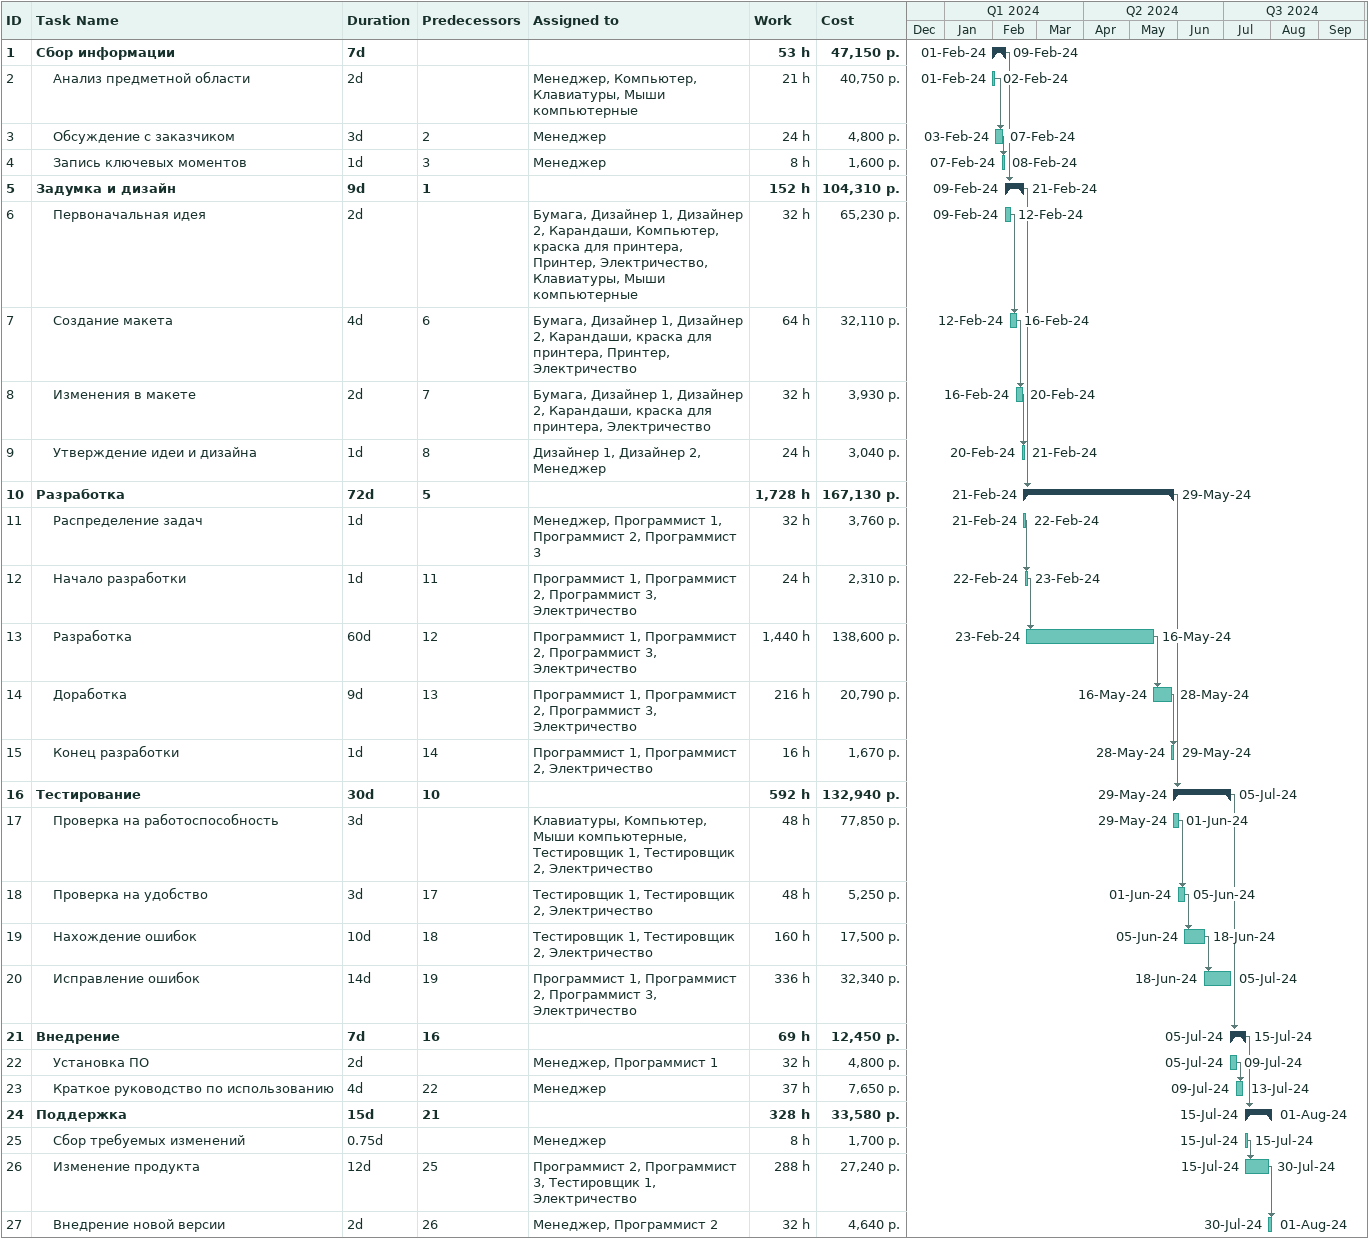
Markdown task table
| ID | Level | Task | Duration | Start | Finish | Predecessors | Resources | Work (h) | Cost (р.) |
|---|---|---|---|---|---|---|---|---|---|
| 1 | 1 | **Сбор информации** | 7d | 2024-02-01 | 2024-02-09 |  |  | 53 | 47150 |
| 2 | 2 | Анализ предметной области | 2d | 2024-02-01 | 2024-02-02 |  | Менеджер, Компьютер, Клавиатуры, Мыши компьютерные | 21 | 40750 |
| 3 | 2 | Обсуждение с заказчиком | 3d | 2024-02-03 | 2024-02-07 | 2 | Менеджер | 24 | 4800 |
| 4 | 2 | Запись ключевых моментов | 1d | 2024-02-07 | 2024-02-08 | 3 | Менеджер | 8 | 1600 |
| 5 | 1 | **Задумка и дизайн** | 9d | 2024-02-09 | 2024-02-21 | 1 |  | 152 | 104310 |
| 6 | 2 | Первоначальная идея | 2d | 2024-02-09 | 2024-02-12 |  | Бумага, Дизайнер 1, Дизайнер 2, Карандаши, Компьютер, краска для принтера, Принтер, Электричество, Клавиатуры, Мыши компьютерные | 32 | 65230 |
| 7 | 2 | Создание макета | 4d | 2024-02-12 | 2024-02-16 | 6 | Бумага, Дизайнер 1, Дизайнер 2, Карандаши, краска для принтера, Принтер, Электричество | 64 | 32110 |
| 8 | 2 | Изменения в макете | 2d | 2024-02-16 | 2024-02-20 | 7 | Бумага, Дизайнер 1, Дизайнер 2, Карандаши, краска для принтера, Электричество | 32 | 3930 |
| 9 | 2 | Утверждение идеи и дизайна | 1d | 2024-02-20 | 2024-02-21 | 8 | Дизайнер 1, Дизайнер 2, Менеджер | 24 | 3040 |
| 10 | 1 | **Разработка** | 72d | 2024-02-21 | 2024-05-29 | 5 |  | 1728 | 167130 |
| 11 | 2 | Распределение задач | 1d | 2024-02-21 | 2024-02-22 |  | Менеджер, Программист 1, Программист 2, Программист 3 | 32 | 3760 |
| 12 | 2 | Начало разработки | 1d | 2024-02-22 | 2024-02-23 | 11 | Программист 1, Программист 2, Программист 3, Электричество | 24 | 2310 |
| 13 | 2 | Разработка | 60d | 2024-02-23 | 2024-05-16 | 12 | Программист 1, Программист 2, Программист 3, Электричество | 1440 | 138600 |
| 14 | 2 | Доработка | 9d | 2024-05-16 | 2024-05-28 | 13 | Программист 1, Программист 2, Программист 3, Электричество | 216 | 20790 |
| 15 | 2 | Конец разработки | 1d | 2024-05-28 | 2024-05-29 | 14 | Программист 1, Программист 2, Электричество | 16 | 1670 |
| 16 | 1 | **Тестирование** | 30d | 2024-05-29 | 2024-07-05 | 10 |  | 592 | 132940 |
| 17 | 2 | Проверка на работоспособность | 3d | 2024-05-29 | 2024-06-01 |  | Клавиатуры, Компьютер, Мыши компьютерные, Тестировщик 1, Тестировщик 2, Электричество | 48 | 77850 |
| 18 | 2 | Проверка на удобство | 3d | 2024-06-01 | 2024-06-05 | 17 | Тестировщик 1, Тестировщик 2, Электричество | 48 | 5250 |
| 19 | 2 | Нахождение ошибок | 10d | 2024-06-05 | 2024-06-18 | 18 | Тестировщик 1, Тестировщик 2, Электричество | 160 | 17500 |
| 20 | 2 | Исправление ошибок | 14d | 2024-06-18 | 2024-07-05 | 19 | Программист 1, Программист 2, Программист 3, Электричество | 336 | 32340 |
| 21 | 1 | **Внедрение** | 7d | 2024-07-05 | 2024-07-15 | 16 |  | 69 | 12450 |
| 22 | 2 | Установка ПО | 2d | 2024-07-05 | 2024-07-09 |  | Менеджер, Программист 1 | 32 | 4800 |
| 23 | 2 | Краткое руководство по использованию | 4d | 2024-07-09 | 2024-07-13 | 22 | Менеджер | 37 | 7650 |
| 24 | 1 | **Поддержка** | 15d | 2024-07-15 | 2024-08-01 | 21 |  | 328 | 33580 |
| 25 | 2 | Сбор требуемых изменений | 0.75d | 2024-07-15 | 2024-07-15 |  | Менеджер | 8 | 1700 |
| 26 | 2 | Изменение продукта | 12d | 2024-07-15 | 2024-07-30 | 25 | Программист 2, Программист 3, Тестировщик 1, Электричество | 288 | 27240 |
| 27 | 2 | Внедрение новой версии | 2d | 2024-07-30 | 2024-08-01 | 26 | Менеджер, Программист 2 | 32 | 4640 |
